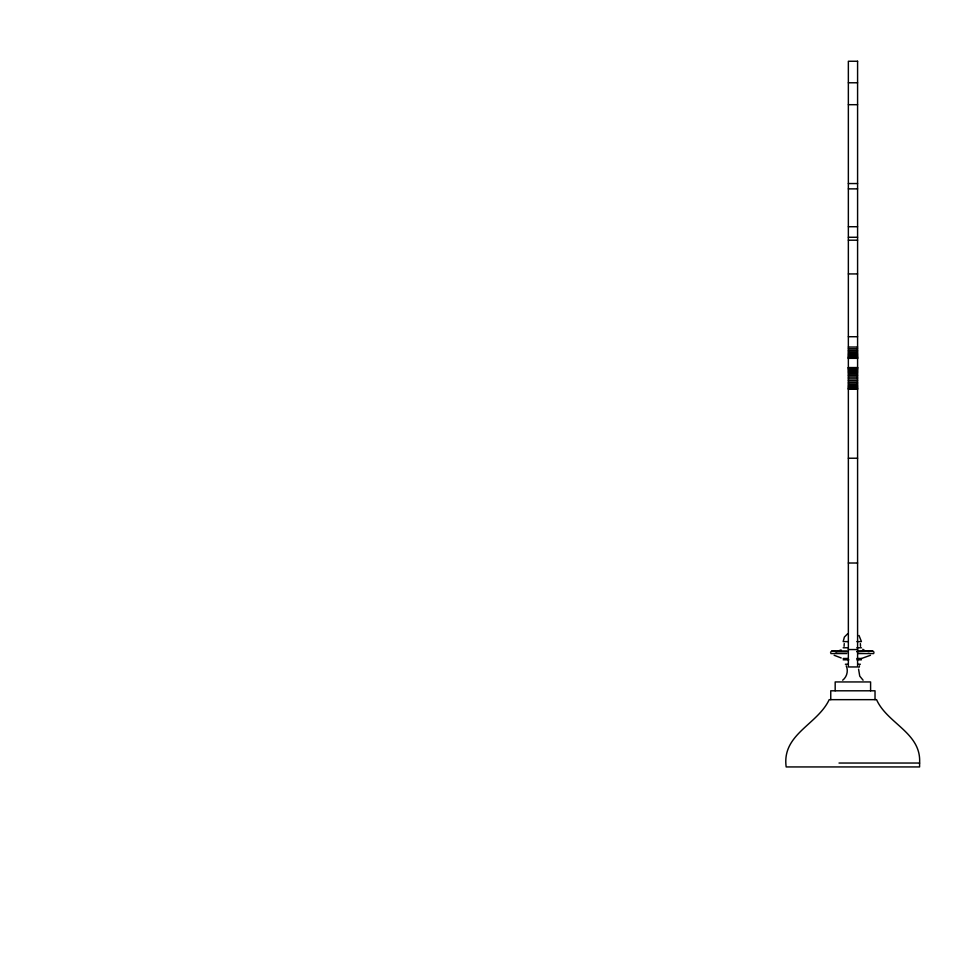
<?xml version="1.0" encoding="UTF-8"?>
<svg xmlns="http://www.w3.org/2000/svg" width="968" height="968" viewBox="0 0 968 968"><rect width="100%" height="100%" fill="white"/><g stroke="black" fill="none" stroke-linecap="round" stroke-linejoin="round"><path stroke-width="1.45" d="M919.6 763.038L919.6 766.934L786.173 766.934C781.66 734.264 817.403 724.778 829.201 699.658L876.56 699.658C887.366 723.81 921.439 732.812 919.6 763.038L839.014 763.038M858.58 669.203L859.741 676.112L863.081 680.201M860.358 643.575L860.528 646.346M830.508 652.263L831.935 651.004L847.036 651.004M844.072 646.346L844.253 643.575M858.931 667.46L859.536 665.803M842.68 680.201C846.964 676.922 848.5 670.691 846.226 665.803M847.738 633.701L844.386 637.041L843.164 641.615L847.738 641.615M841.107 649.903L836.521 651.633L831.935 651.004M870.462 655.288L861.605 658.446M856.644 651.67L872.664 651.004L874.092 652.263M848.355 82.776L857.587 82.776M848.355 104.689L857.587 104.689M848.355 183.545L857.587 183.545M848.355 188.869L857.587 188.869M848.355 226.718L857.587 226.718M848.355 237.269L857.587 237.269M848.355 240.197L857.587 240.197M848.355 273.932L857.587 273.932M848.355 336.719L857.587 336.719M848.355 347.04L857.587 347.04M848.355 348.758L857.587 348.758M848.355 350.38L857.587 350.38M848.355 351.88L857.587 351.88M848.355 353.247L857.587 353.247M848.355 354.482L857.587 354.482M848.355 355.546L857.587 355.546M848.355 356.466L857.587 356.466M848.355 357.204L857.587 357.204M848.355 357.761L857.587 357.761M848.355 358.148L857.587 358.148M848.355 358.329L857.587 358.329M848.355 367.562L857.587 367.562M848.355 367.755L857.587 367.755M848.355 368.13L857.587 368.13M848.355 368.687L857.587 368.687M848.355 369.425L857.587 369.425M848.355 370.345L857.587 370.345M848.355 371.422L857.587 371.422M848.355 372.644L857.587 372.644M848.355 374.023L857.587 374.023M848.355 375.511L857.587 375.511M848.355 377.133L857.587 377.133M848.355 378.851L857.587 378.851M848.355 380.606L857.587 380.606M848.355 382.287L857.587 382.287M848.355 383.86L857.587 383.86M848.355 385.276L857.587 385.276M848.355 386.522L857.587 386.522M848.355 387.563L857.587 387.563M848.355 388.362L857.587 388.362M848.355 388.894L857.587 388.906M848.355 389.172L857.587 389.172M848.355 458.227L857.587 458.227M848.355 563.013L857.587 563.013M856.874 641.615L861.435 641.615L858.991 635.456M843.164 647.774L847.738 647.774M856.874 647.774L861.435 647.774M848.355 649.552L857.587 649.552M857.575 651.004L872.664 651.004M835.529 651.67L847.956 651.67M830.798 653.545L846.734 653.545M857.866 653.545L873.801 653.545M843.164 658.482L847.738 658.482M856.874 658.482L861.435 658.482M843.164 659.813L848.839 659.813M856.874 659.813L861.435 659.813M845.379 664.242L847.581 664.242M858.192 664.242L860.383 664.242M869.082 651.67L865.21 650.895L862.73 649.274M841.18 657.95L834.138 655.288M875.024 699.658L875.024 690.801L830.75 690.801L830.75 699.658M870.595 690.801L870.595 681.944L835.178 681.944L835.178 690.801M857.587 61.25L848.355 61.25L848.355 666.952L857.587 666.952L857.587 61.25"/></g></svg>
